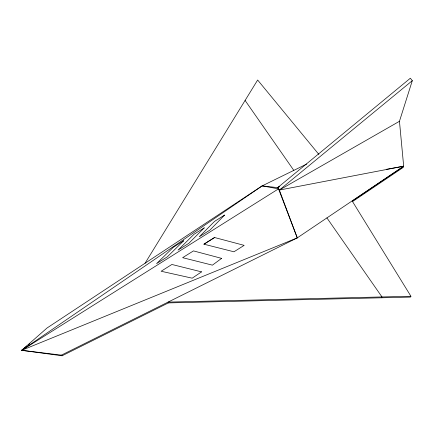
<?xml version="1.0" encoding="UTF-8"?>
<svg xmlns="http://www.w3.org/2000/svg" width="434" height="434" viewBox="0 0 434 434"><rect width="100%" height="100%" fill="white"/><g stroke="black" fill="none" stroke-linecap="round" stroke-linejoin="round"><path stroke-width="0.65" d="M352.538 201.566L403.235 167.399L403.674 166.195L399.454 121.292L412.3 80.675L410.352 78.218L277.689 187.64L262.169 185.882L47.035 328.001L21.7 350.319L62.062 355.782L168.408 302.905L410.434 297.095L410.922 296.254L352.207 201.04L403.593 166.417M381.594 297.784L381.985 296.948L326.921 217.911M145.059 263.248L257.644 80.019L318.881 154.439M386.363 169.331L403.674 166.195L297.279 237.881L61.389 355.137L21.7 350.319L26.908 346.001M28.476 344.704L29.517 343.842M306.675 164.074L262.169 185.882L21.7 350.319L297.279 237.881L279.35 190.07L412.3 80.675M203.975 244.206L214.57 237.517L244.158 245.362L233.948 251.796L203.915 244.185L214.57 237.517M21.7 350.319L278.519 188.855L297.279 237.881M277.689 187.64L279.442 186.62L277.689 187.64L279.35 190.07L403.674 166.195M279.35 190.07L399.454 121.292M410.922 296.254L168.094 302.097L168.408 302.905M262.169 185.882L278.519 188.855M61.389 355.137L62.062 355.782M245.091 100.444L293.807 170.378M224.573 215.085L209.882 230.123L199.277 236.796L214.51 221.411L224.573 215.085M204.23 227.866L188.763 243.349L178.011 250.141L193.976 234.3L204.23 227.866M183.636 240.799L167.285 256.879L156.571 263.612L173.302 247.288L183.636 240.799M221.611 258.371L212.416 265.152L182.633 257.682L193.466 250.901L221.611 258.371M201.533 271.868L192.197 278.183L161.139 271.25L171.88 264.469L201.533 271.868"/></g></svg>
